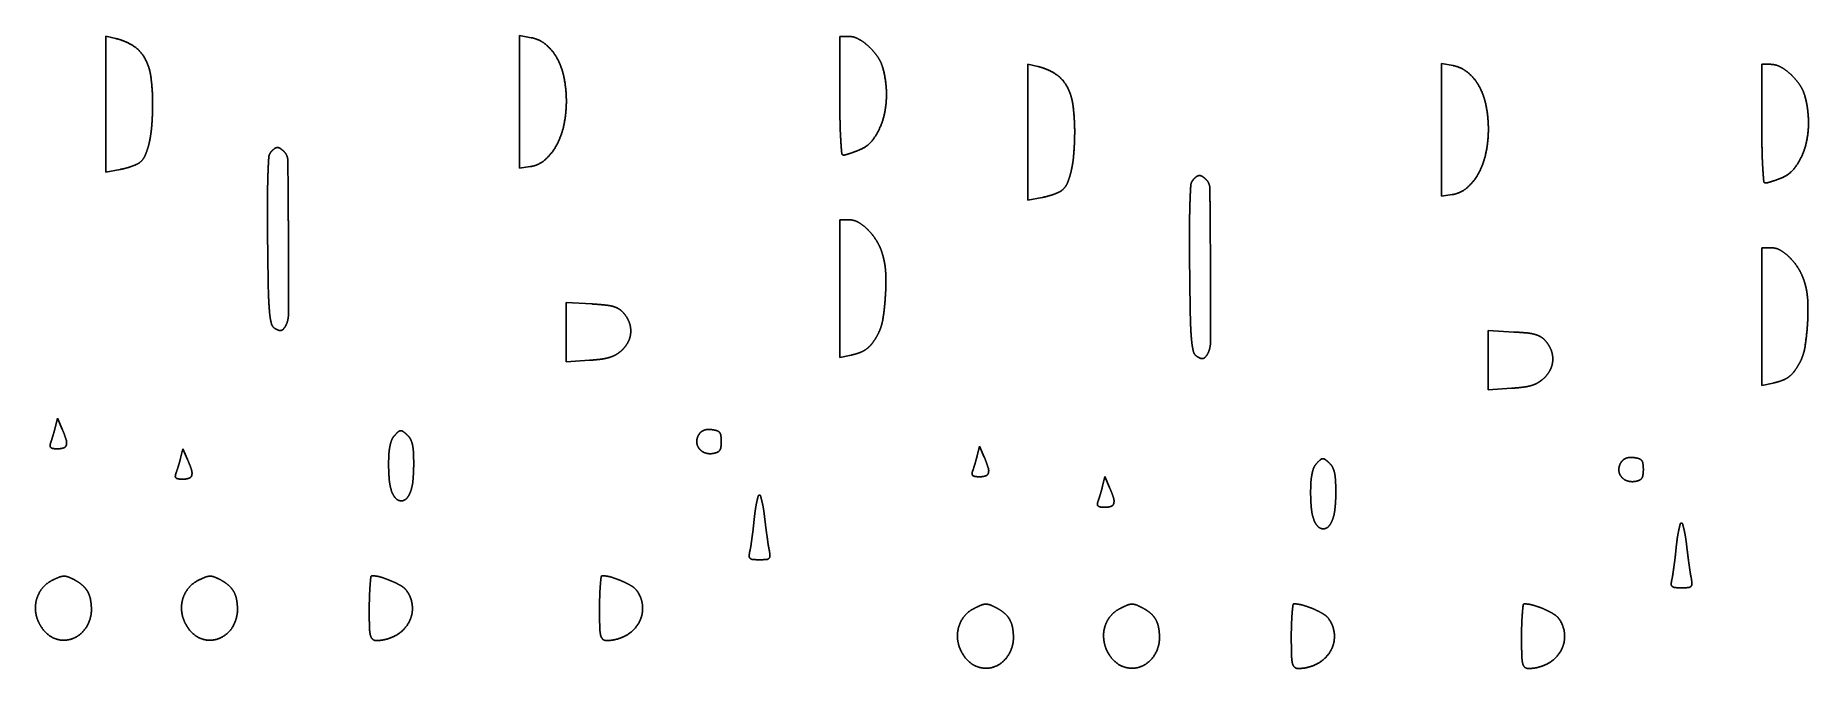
# Model space of a CAD drawing. Header units: millimetres. Extents: x 2.8 to 15.2, y -20.5 to -16.1.
import ezdxf

# ---------------------------------------------------------------- set-up
doc = ezdxf.new("R2010")
doc.units = ezdxf.units.MM
doc.header["$MEASUREMENT"] = 0
doc.layers.add('Default', color=18, linetype='Continuous', true_color=0x000000)

msp = doc.modelspace()

# ---------------------------------------------------------------- linework, layer by layer
at = {"layer": 'Default'}
for p, q in [((3.363, -16.144), (3.294, -16.128)), ((3.294, -16.128), (3.294, -16.602)), ((6.261, -16.138), (6.18, -16.123)), ((6.18, -16.123), (6.18, -16.586)), ((8.474, -16.129), (8.413, -16.129)), ((8.413, -16.129), (8.413, -16.543)), ((9.795, -16.339), (9.726, -16.323)), ((9.726, -16.323), (9.726, -16.797)), ((12.693, -16.333), (12.612, -16.318)), ((12.612, -16.318), (12.612, -16.781)), ((14.906, -16.324), (14.845, -16.324)), ((14.845, -16.324), (14.845, -16.738)), ((3.294, -16.602), (3.294, -17.076)), ((6.18, -16.586), (6.18, -17.049)), ((9.726, -16.797), (9.726, -17.271)), ((12.612, -16.781), (12.612, -17.244)), ((3.294, -17.076), (3.394, -17.057)), ((6.18, -17.049), (6.253, -17.038)), ((9.726, -17.271), (9.826, -17.253)), ((12.612, -17.244), (12.685, -17.233)), ((8.478, -17.409), (8.413, -17.409)), ((8.413, -17.409), (8.413, -17.889)), ((14.91, -17.604), (14.845, -17.604)), ((14.845, -17.604), (14.845, -18.084)), ((8.413, -17.889), (8.413, -18.369)), ((6.684, -17.996), (6.505, -17.986)), ((6.505, -17.986), (6.505, -18.193)), ((13.116, -18.192), (12.937, -18.182)), ((12.937, -18.182), (12.937, -18.388)), ((14.845, -18.084), (14.845, -18.564)), ((6.505, -18.193), (6.505, -18.399)), ((6.505, -18.399), (6.668, -18.389)), ((8.413, -18.369), (8.492, -18.353)), ((12.937, -18.388), (12.937, -18.595)), ((14.845, -18.564), (14.924, -18.548)), ((12.937, -18.595), (13.1, -18.584)), ((2.957, -18.794), (2.94, -18.86)), ((2.989, -18.869), (2.957, -18.794)), ((3.831, -19.006), (3.814, -19.073)), ((3.863, -19.081), (3.831, -19.006)), ((9.389, -18.989), (9.372, -19.056)), ((9.421, -19.064), (9.389, -18.989)), ((10.263, -19.201), (10.246, -19.268)), ((10.295, -19.277), (10.263, -19.201))]:
    msp.add_line(p, q, dxfattribs=at)
for points, weights in [([(3.484, -16.195), (3.428, -16.159), (3.363, -16.144)], [1, 0.985722944232, 1]), ([(3.563, -16.278), (3.534, -16.226), (3.484, -16.195)], [1, 0.970155699094, 1]), ([(6.362, -16.185), (6.318, -16.149), (6.261, -16.138)], [1, 0.969131322355, 1]), ([(6.44, -16.279), (6.41, -16.225), (6.362, -16.185)], [1, 0.982181545023, 1]), ([(8.542, -16.146), (8.51, -16.129), (8.474, -16.129)], [1, 0.968725656124, 1]), ([(8.615, -16.199), (8.582, -16.168), (8.542, -16.146)], [1, 0.9925506725, 1]), ([(8.678, -16.272), (8.651, -16.232), (8.615, -16.199)], [1, 0.993164426963, 1]), ([(3.607, -16.407), (3.597, -16.338), (3.563, -16.278)], [1, 0.982425843043, 1]), ([(6.489, -16.414), (6.475, -16.343), (6.44, -16.279)], [1, 0.988229235082, 1]), ([(8.714, -16.35), (8.702, -16.308), (8.678, -16.272)], [1, 0.987217500044, 1]), ([(14.974, -16.341), (14.942, -16.324), (14.906, -16.324)], [1, 0.968725656124, 1]), ([(3.62, -16.599), (3.62, -16.502), (3.607, -16.407)], [1, 0.997557325057, 1]), ([(6.506, -16.58), (6.506, -16.497), (6.489, -16.414)], [1, 0.995122505783, 1]), ([(8.739, -16.529), (8.738, -16.438), (8.714, -16.35)], [1, 0.9917275274, 1]), ([(9.916, -16.39), (9.86, -16.354), (9.795, -16.339)], [1, 0.985722944232, 1]), ([(9.995, -16.473), (9.966, -16.422), (9.916, -16.39)], [1, 0.970155699094, 1]), ([(12.794, -16.381), (12.75, -16.344), (12.693, -16.333)], [1, 0.969131322355, 1]), ([(12.872, -16.474), (12.842, -16.42), (12.794, -16.381)], [1, 0.982181545023, 1]), ([(15.047, -16.394), (15.014, -16.363), (14.974, -16.341)], [1, 0.9925506725, 1]), ([(15.11, -16.467), (15.083, -16.427), (15.047, -16.394)], [1, 0.993164426963, 1]), ([(8.413, -16.543), (8.413, -16.632), (8.415, -16.722)], [1, 0.999962814003, 1]), ([(8.717, -16.702), (8.74, -16.617), (8.739, -16.529)], [1, 0.989645812913, 1]), ([(10.039, -16.602), (10.029, -16.534), (9.995, -16.473)], [1, 0.982425843043, 1]), ([(12.921, -16.609), (12.907, -16.538), (12.872, -16.474)], [1, 0.988229235082, 1]), ([(15.146, -16.545), (15.134, -16.503), (15.11, -16.467)], [1, 0.987217500044, 1]), ([(15.171, -16.725), (15.17, -16.633), (15.146, -16.545)], [1, 0.9917275274, 1]), ([(3.614, -16.747), (3.62, -16.673), (3.62, -16.599)], [1, 0.999309805466, 1]), ([(6.488, -16.751), (6.506, -16.667), (6.506, -16.58)], [1, 0.994596649039, 1]), ([(10.052, -16.794), (10.052, -16.698), (10.039, -16.602)], [1, 0.997557325057, 1]), ([(12.938, -16.776), (12.938, -16.692), (12.921, -16.609)], [1, 0.995122505783, 1]), ([(3.597, -16.867), (3.61, -16.808), (3.614, -16.747)], [1, 0.997617371253, 1]), ([(6.435, -16.893), (6.472, -16.826), (6.488, -16.751)], [1, 0.988981980252, 1]), ([(8.415, -16.722), (8.416, -16.786), (8.42, -16.85)], [1, 0.999744381403, 1]), ([(8.651, -16.841), (8.695, -16.777), (8.717, -16.702)], [1, 0.986263166331, 1]), ([(10.046, -16.943), (10.052, -16.868), (10.052, -16.794)], [1, 0.999309805466, 1]), ([(12.92, -16.946), (12.938, -16.862), (12.938, -16.776)], [1, 0.994596649039, 1]), ([(14.845, -16.738), (14.845, -16.828), (14.847, -16.917)], [1, 0.999962814003, 1]), ([(15.149, -16.898), (15.172, -16.813), (15.171, -16.725)], [1, 0.989645812913, 1]), ([(3.569, -16.956), (3.587, -16.913), (3.597, -16.867)], [1, 0.996251886245, 1]), ([(4.444, -16.937), (4.432, -16.953), (4.43, -16.972)], [1, 0.95098621802, 1]), ([(4.469, -16.913), (4.455, -16.924), (4.444, -16.937)], [1, 0.995888871645, 1]), ([(4.489, -16.905), (4.478, -16.905), (4.469, -16.913)], [1, 0.947756779504, 1]), ([(4.51, -16.911), (4.501, -16.904), (4.489, -16.905)], [1, 0.947573341578, 1]), ([(4.537, -16.933), (4.524, -16.921), (4.51, -16.911)], [1, 0.995851725773, 1]), ([(4.563, -16.996), (4.563, -16.959), (4.537, -16.933)], [1, 0.925946391079, 1]), ([(6.354, -16.993), (6.403, -16.95), (6.435, -16.893)], [1, 0.983396684804, 1]), ([(8.42, -16.85), (8.423, -16.898), (8.427, -16.946)], [1, 0.999909875323, 1]), ([(8.483, -16.946), (8.5, -16.941), (8.517, -16.934)], [1, 0.999743068561, 1]), ([(8.517, -16.934), (8.535, -16.928), (8.553, -16.92)], [1, 0.999816464044, 1]), ([(8.553, -16.92), (8.614, -16.895), (8.651, -16.841)], [1, 0.959864417129, 1]), ([(10.029, -17.062), (10.042, -17.003), (10.046, -16.943)], [1, 0.997617371253, 1]), ([(14.847, -16.917), (14.848, -16.982), (14.852, -17.046)], [1, 0.999744381403, 1]), ([(15.083, -17.036), (15.128, -16.972), (15.149, -16.898)], [1, 0.986263166331, 1]), ([(3.394, -17.057), (3.414, -17.054), (3.435, -17.048)], [1, 0.999120318032, 1]), ([(3.435, -17.048), (3.455, -17.043), (3.475, -17.035)], [1, 0.999183768381, 1]), ([(3.475, -17.035), (3.493, -17.029), (3.51, -17.021)], [1, 0.999150569381, 1]), ([(3.51, -17.021), (3.522, -17.016), (3.531, -17.008)], [1, 0.991253928719, 1]), ([(3.531, -17.008), (3.557, -16.987), (3.569, -16.956)], [1, 0.969925968855, 1]), ([(4.43, -16.972), (4.426, -17.037), (4.424, -17.102)], [1, 0.999898017438, 1]), ([(4.567, -17.538), (4.566, -17.267), (4.563, -16.996)], [1, 0.999994705756, 1]), ([(6.253, -17.038), (6.31, -17.03), (6.354, -16.993)], [1, 0.961752080336, 1]), ([(8.427, -16.946), (8.428, -16.957), (8.439, -16.957)], [1, 0.737971594059, 1]), ([(8.439, -16.957), (8.447, -16.957), (8.454, -16.955)], [1, 0.990824725738, 1]), ([(8.454, -16.955), (8.469, -16.951), (8.483, -16.946)], [1, 0.999789979049, 1]), ([(10.002, -17.151), (10.019, -17.108), (10.029, -17.062)], [1, 0.996251886245, 1]), ([(12.867, -17.089), (12.904, -17.022), (12.92, -16.946)], [1, 0.988981980252, 1]), ([(14.852, -17.046), (14.855, -17.094), (14.859, -17.141)], [1, 0.999909875323, 1]), ([(14.985, -17.116), (15.046, -17.09), (15.083, -17.036)], [1, 0.959864417129, 1]), ([(4.424, -17.102), (4.421, -17.193), (4.421, -17.285)], [1, 0.999842339147, 1]), ([(9.963, -17.203), (9.989, -17.182), (10.002, -17.151)], [1, 0.969925968855, 1]), ([(10.862, -17.167), (10.858, -17.232), (10.856, -17.297)], [1, 0.999898017438, 1]), ([(10.876, -17.133), (10.864, -17.148), (10.862, -17.167)], [1, 0.95098621802, 1]), ([(10.901, -17.108), (10.887, -17.119), (10.876, -17.133)], [1, 0.995888871645, 1]), ([(10.921, -17.1), (10.91, -17.101), (10.901, -17.108)], [1, 0.947756779504, 1]), ([(10.942, -17.106), (10.933, -17.1), (10.921, -17.1)], [1, 0.947573341578, 1]), ([(10.969, -17.128), (10.957, -17.116), (10.942, -17.106)], [1, 0.995851725773, 1]), ([(10.995, -17.191), (10.995, -17.154), (10.969, -17.128)], [1, 0.925946391079, 1]), ([(10.999, -17.733), (10.998, -17.462), (10.995, -17.191)], [1, 0.999994705756, 1]), ([(12.685, -17.233), (12.742, -17.225), (12.786, -17.188)], [1, 0.961752080336, 1]), ([(12.786, -17.188), (12.835, -17.146), (12.867, -17.089)], [1, 0.983396684804, 1]), ([(14.859, -17.141), (14.86, -17.152), (14.871, -17.152)], [1, 0.737971594059, 1]), ([(14.871, -17.152), (14.879, -17.152), (14.886, -17.15)], [1, 0.990824725738, 1]), ([(14.886, -17.15), (14.901, -17.146), (14.915, -17.141)], [1, 0.999789979049, 1]), ([(14.915, -17.141), (14.933, -17.136), (14.949, -17.13)], [1, 0.999743068561, 1]), ([(14.949, -17.13), (14.967, -17.123), (14.985, -17.116)], [1, 0.999816464044, 1]), ([(4.421, -17.285), (4.421, -17.42), (4.422, -17.556)], [1, 0.999983686661, 1]), ([(9.826, -17.253), (9.847, -17.249), (9.867, -17.243)], [1, 0.999120318032, 1]), ([(9.867, -17.243), (9.887, -17.238), (9.907, -17.231)], [1, 0.999183768381, 1]), ([(9.907, -17.231), (9.925, -17.224), (9.942, -17.216)], [1, 0.999150569381, 1]), ([(9.942, -17.216), (9.954, -17.211), (9.963, -17.203)], [1, 0.991253928719, 1]), ([(10.856, -17.297), (10.853, -17.389), (10.853, -17.48)], [1, 0.999842339147, 1]), ([(8.546, -17.428), (8.515, -17.409), (8.478, -17.409)], [1, 0.962777795331, 1]), ([(8.616, -17.485), (8.585, -17.452), (8.546, -17.428)], [1, 0.990873094613, 1]), ([(4.422, -17.556), (4.424, -17.729), (4.427, -17.901)], [1, 0.999993846987, 1]), ([(4.567, -18.072), (4.568, -17.805), (4.567, -17.538)], [1, 0.99999132226, 1]), ([(8.677, -17.567), (8.652, -17.523), (8.616, -17.485)], [1, 0.992618974581, 1]), ([(10.853, -17.48), (10.853, -17.616), (10.854, -17.751)], [1, 0.999983686661, 1]), ([(8.715, -17.662), (8.702, -17.612), (8.677, -17.567)], [1, 0.992526863488, 1]), ([(8.734, -17.783), (8.731, -17.722), (8.715, -17.662)], [1, 0.993454226306, 1]), ([(14.978, -17.623), (14.947, -17.604), (14.91, -17.604)], [1, 0.962777795331, 1]), ([(15.048, -17.68), (15.017, -17.647), (14.978, -17.623)], [1, 0.990873094613, 1]), ([(15.109, -17.763), (15.084, -17.718), (15.048, -17.68)], [1, 0.992618974581, 1]), ([(8.731, -17.946), (8.737, -17.865), (8.734, -17.783)], [1, 0.998747582718, 1]), ([(10.854, -17.751), (10.856, -17.924), (10.859, -18.097)], [1, 0.999993846987, 1]), ([(10.999, -18.267), (11.001, -18), (10.999, -17.733)], [1, 0.99999132226, 1]), ([(15.147, -17.857), (15.134, -17.808), (15.109, -17.763)], [1, 0.992526863488, 1]), ([(4.427, -17.901), (4.429, -17.976), (4.435, -18.05)], [1, 0.999468304889, 1]), ([(15.166, -17.979), (15.164, -17.917), (15.147, -17.857)], [1, 0.993454226306, 1]), ([(4.435, -18.05), (4.438, -18.092), (4.448, -18.132)], [1, 0.997300758587, 1]), ([(6.781, -18.004), (6.733, -17.999), (6.684, -17.996)], [1, 0.999752365897, 1]), ([(6.838, -18.015), (6.81, -18.007), (6.781, -18.004)], [1, 0.995351807562, 1]), ([(6.877, -18.034), (6.859, -18.022), (6.838, -18.015)], [1, 0.987663984073, 1]), ([(6.91, -18.065), (6.896, -18.047), (6.877, -18.034)], [1, 0.990089666652, 1]), ([(8.714, -18.104), (8.726, -18.026), (8.731, -17.946)], [1, 0.998814371225, 1]), ([(15.164, -18.142), (15.169, -18.06), (15.166, -17.979)], [1, 0.998747582718, 1]), ([(4.448, -18.132), (4.453, -18.155), (4.474, -18.168)], [1, 0.924384855993, 1]), ([(4.474, -18.168), (4.485, -18.174), (4.497, -18.179)], [1, 0.996584048805, 1]), ([(4.497, -18.179), (4.505, -18.183), (4.514, -18.182)], [1, 0.964540720124, 1]), ([(4.514, -18.182), (4.522, -18.18), (4.528, -18.175)], [1, 0.952947750994, 1]), ([(4.528, -18.175), (4.536, -18.167), (4.542, -18.158)], [1, 0.992504234487, 1]), ([(4.542, -18.158), (4.567, -18.118), (4.567, -18.072)], [1, 0.960561830514, 1]), ([(6.946, -18.128), (6.933, -18.093), (6.91, -18.065)], [1, 0.985834069347, 1]), ([(6.955, -18.196), (6.957, -18.161), (6.946, -18.128)], [1, 0.979268558548, 1]), ([(8.681, -18.204), (8.705, -18.157), (8.714, -18.104)], [1, 0.987547934469, 1]), ([(10.859, -18.097), (10.861, -18.171), (10.867, -18.246)], [1, 0.999468304889, 1]), ([(15.146, -18.3), (15.158, -18.221), (15.164, -18.142)], [1, 0.998814371225, 1]), ([(6.893, -18.319), (6.92, -18.294), (6.937, -18.261)], [1, 0.985365708498, 1]), ([(6.937, -18.261), (6.953, -18.23), (6.955, -18.196)], [1, 0.979092589751, 1]), ([(8.604, -18.307), (8.626, -18.29), (8.643, -18.266)], [1, 0.989608369198, 1]), ([(8.643, -18.266), (8.664, -18.237), (8.681, -18.204)], [1, 0.997648689855, 1]), ([(10.867, -18.246), (10.871, -18.287), (10.88, -18.327)], [1, 0.997300758587, 1]), ([(10.974, -18.353), (10.999, -18.314), (10.999, -18.267)], [1, 0.960561830514, 1]), ([(13.214, -18.199), (13.165, -18.194), (13.116, -18.192)], [1, 0.999752365897, 1]), ([(13.27, -18.211), (13.242, -18.202), (13.214, -18.199)], [1, 0.995351807562, 1]), ([(13.309, -18.229), (13.291, -18.217), (13.27, -18.211)], [1, 0.987663984073, 1]), ([(13.342, -18.26), (13.328, -18.242), (13.309, -18.229)], [1, 0.990089666652, 1]), ([(13.378, -18.323), (13.365, -18.289), (13.342, -18.26)], [1, 0.985834069347, 1]), ([(15.113, -18.4), (15.137, -18.352), (15.146, -18.3)], [1, 0.987547934469, 1]), ([(6.668, -18.389), (6.71, -18.386), (6.752, -18.381)], [1, 0.999521101547, 1]), ([(6.752, -18.381), (6.781, -18.377), (6.81, -18.368)], [1, 0.996165578348, 1]), ([(6.81, -18.368), (6.833, -18.361), (6.854, -18.349)], [1, 0.993030475616, 1]), ([(6.854, -18.349), (6.875, -18.336), (6.893, -18.319)], [1, 0.99410696118, 1]), ([(8.492, -18.353), (8.525, -18.346), (8.557, -18.334)], [1, 0.99653324184, 1]), ([(8.557, -18.334), (8.582, -18.324), (8.604, -18.307)], [1, 0.988484570913, 1]), ([(10.88, -18.327), (10.885, -18.35), (10.906, -18.363)], [1, 0.924384855993, 1]), ([(10.906, -18.363), (10.917, -18.37), (10.929, -18.375)], [1, 0.996584048805, 1]), ([(10.929, -18.375), (10.937, -18.378), (10.946, -18.377)], [1, 0.964540720124, 1]), ([(10.946, -18.377), (10.954, -18.376), (10.96, -18.37)], [1, 0.952947750994, 1]), ([(10.96, -18.37), (10.968, -18.362), (10.974, -18.353)], [1, 0.992504234487, 1]), ([(13.369, -18.456), (13.385, -18.426), (13.387, -18.391)], [1, 0.979092589751, 1]), ([(13.387, -18.391), (13.389, -18.356), (13.378, -18.323)], [1, 0.979268558548, 1]), ([(15.075, -18.462), (15.096, -18.432), (15.113, -18.4)], [1, 0.997648689855, 1]), ([(13.242, -18.564), (13.265, -18.557), (13.286, -18.544)], [1, 0.993030475616, 1]), ([(13.286, -18.544), (13.307, -18.531), (13.326, -18.514)], [1, 0.99410696118, 1]), ([(13.326, -18.514), (13.352, -18.489), (13.369, -18.456)], [1, 0.985365708498, 1]), ([(14.924, -18.548), (14.957, -18.541), (14.989, -18.529)], [1, 0.99653324184, 1]), ([(14.989, -18.529), (15.015, -18.52), (15.036, -18.503)], [1, 0.988484570913, 1]), ([(15.036, -18.503), (15.059, -18.485), (15.075, -18.462)], [1, 0.989608369198, 1]), ([(13.1, -18.584), (13.142, -18.582), (13.184, -18.576)], [1, 0.999521101547, 1]), ([(13.184, -18.576), (13.213, -18.573), (13.242, -18.564)], [1, 0.996165578348, 1]), ([(2.923, -18.919), (2.919, -18.933), (2.915, -18.947)], [1, 0.999946274465, 1]), ([(2.932, -18.889), (2.928, -18.904), (2.923, -18.919)], [1, 0.999947449629, 1]), ([(2.94, -18.86), (2.936, -18.875), (2.932, -18.889)], [1, 0.999919307448, 1]), ([(3.016, -18.942), (3.004, -18.905), (2.989, -18.869)], [1, 0.999183202977, 1]), ([(5.308, -18.914), (5.295, -18.927), (5.288, -18.944)], [1, 0.985315242538, 1]), ([(5.334, -18.887), (5.32, -18.9), (5.308, -18.914)], [1, 0.998826503152, 1]), ([(5.35, -18.881), (5.341, -18.881), (5.334, -18.887)], [1, 0.941290330685, 1]), ([(5.367, -18.886), (5.359, -18.88), (5.35, -18.881)], [1, 0.941347990896, 1]), ([(5.395, -18.909), (5.382, -18.897), (5.367, -18.886)], [1, 0.998829405547, 1]), ([(5.418, -18.938), (5.409, -18.922), (5.395, -18.909)], [1, 0.984658387749, 1]), ([(7.427, -18.913), (7.414, -18.936), (7.416, -18.962)], [1, 0.963151458628, 1]), ([(7.442, -18.892), (7.433, -18.902), (7.427, -18.913)], [1, 0.988669491292, 1]), ([(7.463, -18.879), (7.451, -18.884), (7.442, -18.892)], [1, 0.9830915541, 1]), ([(7.488, -18.872), (7.475, -18.873), (7.463, -18.879)], [1, 0.986413683644, 1]), ([(7.52, -18.873), (7.504, -18.871), (7.488, -18.872)], [1, 0.995265516374, 1]), ([(7.555, -18.88), (7.538, -18.875), (7.52, -18.873)], [1, 0.996044135292, 1]), ([(7.575, -18.893), (7.567, -18.884), (7.555, -18.88)], [1, 0.9558219221, 1]), ([(7.584, -18.916), (7.583, -18.903), (7.575, -18.893)], [1, 0.963302323014, 1]), ([(7.587, -18.956), (7.587, -18.936), (7.584, -18.916)], [1, 0.99763360578, 1]), ([(2.908, -18.967), (2.904, -18.976), (2.904, -18.986)], [1, 0.984582454463, 1]), ([(2.904, -18.986), (2.904, -18.994), (2.91, -18.998)], [1, 0.897834237983, 1]), ([(2.915, -18.947), (2.911, -18.957), (2.908, -18.967)], [1, 0.999648300569, 1]), ([(2.91, -18.998), (2.917, -19.004), (2.926, -19.005)], [1, 0.961267552938, 1]), ([(2.926, -19.005), (2.942, -19.007), (2.958, -19.007)], [1, 0.998342954806, 1]), ([(2.958, -19.007), (2.979, -19.007), (3, -19)], [1, 0.986958415133, 1]), ([(3, -19), (3.015, -18.995), (3.018, -18.98)], [1, 0.87115509797, 1]), ([(3.018, -18.98), (3.023, -18.96), (3.016, -18.942)], [1, 0.963264370679, 1]), ([(5.268, -19.042), (5.266, -19.079), (5.266, -19.116)], [1, 0.999515454443, 1]), ([(5.276, -18.986), (5.27, -19.013), (5.268, -19.042)], [1, 0.997523300934, 1]), ([(5.288, -18.944), (5.28, -18.964), (5.276, -18.986)], [1, 0.995522025345, 1]), ([(5.432, -18.976), (5.427, -18.956), (5.418, -18.938)], [1, 0.991519422159, 1]), ([(5.439, -19.03), (5.438, -19.003), (5.432, -18.976)], [1, 0.996363629556, 1]), ([(5.441, -19.112), (5.441, -19.071), (5.439, -19.03)], [1, 0.999646442095, 1]), ([(7.416, -18.962), (7.417, -18.986), (7.433, -19.006)], [1, 0.953663310488, 1]), ([(7.433, -19.006), (7.448, -19.026), (7.473, -19.035)], [1, 0.958780281594, 1]), ([(7.473, -19.035), (7.499, -19.044), (7.526, -19.04)], [1, 0.972475632433, 1]), ([(7.526, -19.04), (7.542, -19.037), (7.557, -19.032)], [1, 0.99383589204, 1]), ([(7.557, -19.032), (7.568, -19.028), (7.575, -19.018)], [1, 0.958615378387, 1]), ([(7.575, -19.018), (7.583, -19.008), (7.584, -18.995)], [1, 0.969985875385, 1]), ([(7.584, -18.995), (7.587, -18.975), (7.587, -18.956)], [1, 0.99755969657, 1]), ([(3.789, -19.159), (3.786, -19.169), (3.782, -19.179)], [1, 0.999648300569, 1]), ([(3.798, -19.132), (3.794, -19.145), (3.789, -19.159)], [1, 0.999946274465, 1]), ([(3.807, -19.101), (3.803, -19.116), (3.798, -19.132)], [1, 0.999947449629, 1]), ([(3.814, -19.073), (3.811, -19.087), (3.807, -19.101)], [1, 0.999919307448, 1]), ([(3.891, -19.154), (3.879, -19.117), (3.863, -19.081)], [1, 0.999183202977, 1]), ([(3.893, -19.192), (3.897, -19.173), (3.891, -19.154)], [1, 0.963264370679, 1]), ([(5.266, -19.116), (5.266, -19.172), (5.271, -19.227)], [1, 0.998911641473, 1]), ([(5.436, -19.226), (5.441, -19.169), (5.441, -19.112)], [1, 0.998981077508, 1]), ([(9.34, -19.162), (9.336, -19.171), (9.336, -19.181)], [1, 0.984582454463, 1]), ([(9.347, -19.142), (9.344, -19.152), (9.34, -19.162)], [1, 0.999648300569, 1]), ([(9.356, -19.114), (9.351, -19.128), (9.347, -19.142)], [1, 0.999946274465, 1]), ([(9.364, -19.084), (9.36, -19.099), (9.356, -19.114)], [1, 0.999947449629, 1]), ([(9.372, -19.056), (9.368, -19.07), (9.364, -19.084)], [1, 0.999919307448, 1]), ([(9.448, -19.137), (9.436, -19.1), (9.421, -19.064)], [1, 0.999183202977, 1]), ([(9.45, -19.175), (9.455, -19.156), (9.448, -19.137)], [1, 0.963264370679, 1]), ([(11.72, -19.139), (11.712, -19.159), (11.708, -19.181)], [1, 0.995522025345, 1]), ([(11.74, -19.109), (11.727, -19.122), (11.72, -19.139)], [1, 0.985315242538, 1]), ([(11.766, -19.083), (11.752, -19.095), (11.74, -19.109)], [1, 0.998826503152, 1]), ([(11.782, -19.076), (11.773, -19.076), (11.766, -19.083)], [1, 0.941290330685, 1]), ([(11.799, -19.081), (11.791, -19.076), (11.782, -19.076)], [1, 0.941347990896, 1]), ([(11.827, -19.105), (11.814, -19.092), (11.799, -19.081)], [1, 0.998829405547, 1]), ([(11.85, -19.133), (11.841, -19.117), (11.827, -19.105)], [1, 0.984658387749, 1]), ([(11.864, -19.171), (11.859, -19.152), (11.85, -19.133)], [1, 0.991519422159, 1]), ([(11.871, -19.225), (11.87, -19.198), (11.864, -19.171)], [1, 0.996363629556, 1]), ([(13.859, -19.109), (13.847, -19.131), (13.848, -19.157)], [1, 0.963151458628, 1]), ([(13.848, -19.157), (13.849, -19.182), (13.865, -19.201)], [1, 0.953663310488, 1]), ([(13.874, -19.088), (13.865, -19.097), (13.859, -19.109)], [1, 0.988669491292, 1]), ([(13.895, -19.074), (13.883, -19.079), (13.874, -19.088)], [1, 0.9830915541, 1]), ([(13.92, -19.067), (13.907, -19.069), (13.895, -19.074)], [1, 0.986413683644, 1]), ([(13.952, -19.068), (13.936, -19.066), (13.92, -19.067)], [1, 0.995265516374, 1]), ([(13.987, -19.075), (13.97, -19.07), (13.952, -19.068)], [1, 0.996044135292, 1]), ([(14.007, -19.088), (13.999, -19.079), (13.987, -19.075)], [1, 0.9558219221, 1]), ([(14.016, -19.111), (14.015, -19.098), (14.007, -19.088)], [1, 0.963302323014, 1]), ([(14.019, -19.151), (14.019, -19.131), (14.016, -19.111)], [1, 0.99763360578, 1]), ([(14.016, -19.19), (14.019, -19.171), (14.019, -19.151)], [1, 0.99755969657, 1]), ([(3.782, -19.179), (3.779, -19.189), (3.778, -19.198)], [1, 0.984582454463, 1]), ([(3.778, -19.198), (3.778, -19.206), (3.784, -19.211)], [1, 0.897834237983, 1]), ([(3.784, -19.211), (3.791, -19.216), (3.801, -19.217)], [1, 0.961267552938, 1]), ([(3.801, -19.217), (3.816, -19.219), (3.832, -19.219)], [1, 0.998342954806, 1]), ([(3.832, -19.219), (3.854, -19.219), (3.874, -19.212)], [1, 0.986958415133, 1]), ([(3.874, -19.212), (3.889, -19.207), (3.893, -19.192)], [1, 0.87115509797, 1]), ([(5.271, -19.227), (5.275, -19.268), (5.288, -19.306)], [1, 0.992802933982, 1]), ([(5.419, -19.305), (5.433, -19.266), (5.436, -19.226)], [1, 0.99293454926, 1]), ([(9.336, -19.181), (9.336, -19.189), (9.342, -19.194)], [1, 0.897834237983, 1]), ([(9.342, -19.194), (9.349, -19.199), (9.358, -19.2)], [1, 0.961267552938, 1]), ([(9.358, -19.2), (9.374, -19.202), (9.39, -19.202)], [1, 0.998342954806, 1]), ([(9.39, -19.202), (9.412, -19.202), (9.432, -19.195)], [1, 0.986958415133, 1]), ([(9.432, -19.195), (9.447, -19.19), (9.45, -19.175)], [1, 0.87115509797, 1]), ([(10.246, -19.268), (10.243, -19.282), (10.239, -19.296)], [1, 0.999919307448, 1]), ([(10.323, -19.349), (10.311, -19.312), (10.295, -19.277)], [1, 0.999183202977, 1]), ([(11.7, -19.237), (11.698, -19.274), (11.698, -19.312)], [1, 0.999515454443, 1]), ([(11.708, -19.181), (11.702, -19.209), (11.7, -19.237)], [1, 0.997523300934, 1]), ([(11.874, -19.307), (11.874, -19.266), (11.871, -19.225)], [1, 0.999646442095, 1]), ([(13.865, -19.201), (13.881, -19.222), (13.905, -19.23)], [1, 0.958780281594, 1]), ([(13.905, -19.23), (13.931, -19.239), (13.958, -19.235)], [1, 0.972475632433, 1]), ([(13.958, -19.235), (13.974, -19.233), (13.989, -19.227)], [1, 0.99383589204, 1]), ([(13.989, -19.227), (14, -19.223), (14.007, -19.213)], [1, 0.958615378387, 1]), ([(14.007, -19.213), (14.015, -19.203), (14.016, -19.19)], [1, 0.969985875385, 1]), ([(5.288, -19.306), (5.297, -19.332), (5.316, -19.353)], [1, 0.980232511641, 1]), ([(5.316, -19.353), (5.331, -19.37), (5.354, -19.37)], [1, 0.913281874634, 1]), ([(5.354, -19.37), (5.376, -19.37), (5.392, -19.353)], [1, 0.91233823441, 1]), ([(5.392, -19.353), (5.41, -19.332), (5.419, -19.305)], [1, 0.980171739416, 1]), ([(7.834, -19.379), (7.828, -19.406), (7.824, -19.434)], [1, 0.999431642361, 1]), ([(7.844, -19.336), (7.839, -19.357), (7.834, -19.379)], [1, 0.999764278887, 1]), ([(7.853, -19.33), (7.846, -19.33), (7.844, -19.336)], [1, 0.791141217265, 1]), ([(7.861, -19.336), (7.859, -19.33), (7.853, -19.33)], [1, 0.798565492868, 1]), ([(7.871, -19.376), (7.866, -19.356), (7.861, -19.336)], [1, 0.999693270599, 1]), ([(7.881, -19.426), (7.877, -19.401), (7.871, -19.376)], [1, 0.999345790223, 1]), ([(10.214, -19.375), (10.211, -19.384), (10.211, -19.394)], [1, 0.984582454463, 1]), ([(10.211, -19.394), (10.21, -19.401), (10.216, -19.406)], [1, 0.897834237983, 1]), ([(10.221, -19.355), (10.218, -19.365), (10.214, -19.375)], [1, 0.999648300569, 1]), ([(10.216, -19.406), (10.224, -19.412), (10.233, -19.413)], [1, 0.961267552938, 1]), ([(10.23, -19.327), (10.226, -19.341), (10.221, -19.355)], [1, 0.999946274465, 1]), ([(10.239, -19.296), (10.235, -19.312), (10.23, -19.327)], [1, 0.999947449629, 1]), ([(10.233, -19.413), (10.248, -19.415), (10.264, -19.415)], [1, 0.998342954806, 1]), ([(10.264, -19.415), (10.286, -19.415), (10.307, -19.408)], [1, 0.986958415133, 1]), ([(10.307, -19.408), (10.321, -19.403), (10.325, -19.387)], [1, 0.87115509797, 1]), ([(10.325, -19.387), (10.329, -19.368), (10.323, -19.349)], [1, 0.963264370679, 1]), ([(11.698, -19.312), (11.698, -19.367), (11.703, -19.423)], [1, 0.998911641473, 1]), ([(11.868, -19.421), (11.874, -19.364), (11.874, -19.307)], [1, 0.998981077508, 1]), ([(7.816, -19.499), (7.813, -19.533), (7.809, -19.568)], [1, 0.999968240054, 1]), ([(7.824, -19.434), (7.82, -19.466), (7.816, -19.499)], [1, 0.999784907853, 1]), ([(7.889, -19.486), (7.886, -19.456), (7.881, -19.426)], [1, 0.999750180551, 1]), ([(7.897, -19.552), (7.893, -19.519), (7.889, -19.486)], [1, 0.999977915586, 1]), ([(11.703, -19.423), (11.707, -19.463), (11.72, -19.501)], [1, 0.992802933982, 1]), ([(11.72, -19.501), (11.729, -19.528), (11.748, -19.548)], [1, 0.980232511641, 1]), ([(11.824, -19.548), (11.842, -19.527), (11.851, -19.5)], [1, 0.980171739416, 1]), ([(11.851, -19.5), (11.865, -19.462), (11.868, -19.421)], [1, 0.99293454926, 1]), ([(14.276, -19.531), (14.271, -19.553), (14.266, -19.575)], [1, 0.999764278887, 1]), ([(14.285, -19.525), (14.278, -19.525), (14.276, -19.531)], [1, 0.791141217265, 1]), ([(14.293, -19.531), (14.291, -19.525), (14.285, -19.525)], [1, 0.798565492868, 1]), ([(14.303, -19.571), (14.298, -19.551), (14.293, -19.531)], [1, 0.999693270599, 1]), ([(7.8, -19.635), (7.796, -19.664), (7.792, -19.693)], [1, 0.999967082044, 1]), ([(7.809, -19.568), (7.805, -19.602), (7.8, -19.635)], [1, 0.99996334675, 1]), ([(7.906, -19.617), (7.901, -19.584), (7.897, -19.552)], [1, 0.999979711756, 1]), ([(7.914, -19.676), (7.91, -19.646), (7.906, -19.617)], [1, 0.999980104766, 1]), ([(11.748, -19.548), (11.763, -19.565), (11.786, -19.565)], [1, 0.913281874634, 1]), ([(11.786, -19.565), (11.809, -19.565), (11.824, -19.548)], [1, 0.91233823441, 1]), ([(14.256, -19.629), (14.252, -19.662), (14.248, -19.694)], [1, 0.999784907853, 1]), ([(14.266, -19.575), (14.26, -19.602), (14.256, -19.629)], [1, 0.999431642361, 1]), ([(14.313, -19.622), (14.309, -19.596), (14.303, -19.571)], [1, 0.999345790223, 1]), ([(14.321, -19.682), (14.318, -19.652), (14.313, -19.622)], [1, 0.999750180551, 1]), ([(7.785, -19.725), (7.782, -19.74), (7.781, -19.756)], [1, 0.995436168147, 1]), ([(7.781, -19.756), (7.781, -19.765), (7.788, -19.772)], [1, 0.8966102551, 1]), ([(7.792, -19.693), (7.789, -19.709), (7.785, -19.725)], [1, 0.999181262964, 1]), ([(7.788, -19.772), (7.797, -19.779), (7.807, -19.779)], [1, 0.952755759727, 1]), ([(7.807, -19.779), (7.83, -19.781), (7.853, -19.781)], [1, 0.999251976576, 1]), ([(7.853, -19.781), (7.877, -19.781), (7.901, -19.779)], [1, 0.999236902532, 1]), ([(7.901, -19.779), (7.912, -19.779), (7.92, -19.771)], [1, 0.936030786808, 1]), ([(7.921, -19.712), (7.917, -19.694), (7.914, -19.676)], [1, 0.999737829371, 1]), ([(7.92, -19.771), (7.927, -19.763), (7.926, -19.753)], [1, 0.910053352806, 1]), ([(7.926, -19.753), (7.925, -19.732), (7.921, -19.712)], [1, 0.99833212786, 1]), ([(14.241, -19.763), (14.237, -19.797), (14.232, -19.83)], [1, 0.99996334675, 1]), ([(14.248, -19.694), (14.245, -19.729), (14.241, -19.763)], [1, 0.999968240054, 1]), ([(14.329, -19.747), (14.325, -19.714), (14.321, -19.682)], [1, 0.999977915586, 1]), ([(14.338, -19.813), (14.333, -19.78), (14.329, -19.747)], [1, 0.999979711756, 1]), ([(2.969, -19.902), (2.943, -19.913), (2.918, -19.925)], [1, 0.999207179615, 1]), ([(3, -19.896), (2.984, -19.896), (2.969, -19.902)], [1, 0.982978435933, 1]), ([(3.031, -19.901), (3.016, -19.895), (3, -19.896)], [1, 0.979683497286, 1]), ([(3.076, -19.922), (3.054, -19.91), (3.031, -19.901)], [1, 0.998627852433, 1]), ([(3.988, -19.902), (3.962, -19.913), (3.937, -19.925)], [1, 0.999207179615, 1]), ([(4.019, -19.896), (4.003, -19.896), (3.988, -19.902)], [1, 0.982978435933, 1]), ([(4.05, -19.901), (4.035, -19.895), (4.019, -19.896)], [1, 0.979683497286, 1]), ([(4.095, -19.922), (4.073, -19.91), (4.05, -19.901)], [1, 0.998627852433, 1]), ([(5.142, -19.9), (5.139, -19.93), (5.137, -19.959)], [1, 0.999913094848, 1]), ([(5.15, -19.893), (5.143, -19.893), (5.142, -19.9)], [1, 0.742275495241, 1]), ([(5.212, -19.902), (5.181, -19.893), (5.15, -19.893)], [1, 0.990508077067, 1]), ([(5.287, -19.93), (5.25, -19.914), (5.212, -19.902)], [1, 0.997905784416, 1]), ([(6.749, -19.9), (6.745, -19.93), (6.743, -19.959)], [1, 0.999913094848, 1]), ([(6.756, -19.893), (6.749, -19.893), (6.749, -19.9)], [1, 0.742275495241, 1]), ([(6.818, -19.902), (6.787, -19.893), (6.756, -19.893)], [1, 0.990508077067, 1]), ([(6.894, -19.93), (6.857, -19.914), (6.818, -19.902)], [1, 0.997905784416, 1]), ([(14.224, -19.888), (14.221, -19.904), (14.218, -19.92)], [1, 0.999181262964, 1]), ([(14.232, -19.83), (14.228, -19.859), (14.224, -19.888)], [1, 0.999967082044, 1]), ([(14.346, -19.871), (14.342, -19.842), (14.338, -19.813)], [1, 0.999980104766, 1]), ([(14.353, -19.908), (14.349, -19.889), (14.346, -19.871)], [1, 0.999737829371, 1]), ([(14.358, -19.948), (14.357, -19.928), (14.353, -19.908)], [1, 0.99833212786, 1]), ([(2.841, -19.992), (2.811, -20.035), (2.804, -20.088)], [1, 0.971059614487, 1]), ([(2.918, -19.925), (2.871, -19.949), (2.841, -19.992)], [1, 0.969676146177, 1]), ([(3.13, -19.959), (3.105, -19.938), (3.076, -19.922)], [1, 0.994082725667, 1]), ([(3.166, -20.002), (3.152, -19.978), (3.13, -19.959)], [1, 0.985238534741, 1]), ([(3.186, -20.056), (3.18, -20.027), (3.166, -20.002)], [1, 0.98652863852, 1]), ([(3.86, -19.992), (3.83, -20.035), (3.823, -20.088)], [1, 0.971059614487, 1]), ([(3.937, -19.925), (3.89, -19.949), (3.86, -19.992)], [1, 0.969676146177, 1]), ([(4.149, -19.959), (4.124, -19.938), (4.095, -19.922)], [1, 0.994082725667, 1]), ([(4.185, -20.002), (4.171, -19.978), (4.149, -19.959)], [1, 0.985238534741, 1]), ([(4.205, -20.056), (4.199, -20.027), (4.185, -20.002)], [1, 0.98652863852, 1]), ([(5.133, -20.032), (5.131, -20.076), (5.131, -20.119)], [1, 0.99987785901, 1]), ([(5.137, -19.959), (5.134, -19.996), (5.133, -20.032)], [1, 0.99966288832, 1]), ([(5.357, -19.965), (5.323, -19.945), (5.287, -19.93)], [1, 0.998015706274, 1]), ([(5.394, -20), (5.379, -19.979), (5.357, -19.965)], [1, 0.977916794566, 1]), ([(5.432, -20.114), (5.43, -20.051), (5.394, -20)], [1, 0.958358498126, 1]), ([(6.739, -20.032), (6.737, -20.076), (6.737, -20.119)], [1, 0.99987785901, 1]), ([(6.743, -19.959), (6.74, -19.996), (6.739, -20.032)], [1, 0.99966288832, 1]), ([(6.963, -19.965), (6.929, -19.945), (6.894, -19.93)], [1, 0.998015706274, 1]), ([(7, -20), (6.985, -19.979), (6.963, -19.965)], [1, 0.977916794566, 1]), ([(7.038, -20.114), (7.036, -20.051), (7, -20)], [1, 0.958358498126, 1]), ([(14.218, -19.92), (14.214, -19.935), (14.213, -19.951)], [1, 0.995436168147, 1]), ([(14.213, -19.951), (14.213, -19.961), (14.22, -19.967)], [1, 0.8966102551, 1]), ([(14.22, -19.967), (14.229, -19.974), (14.24, -19.975)], [1, 0.952755759727, 1]), ([(14.24, -19.975), (14.262, -19.977), (14.285, -19.977)], [1, 0.999251976576, 1]), ([(14.285, -19.977), (14.309, -19.977), (14.333, -19.975)], [1, 0.999236902532, 1]), ([(14.333, -19.975), (14.344, -19.974), (14.352, -19.966)], [1, 0.936030786808, 1]), ([(14.352, -19.966), (14.359, -19.959), (14.358, -19.948)], [1, 0.910053352806, 1]), ([(2.804, -20.088), (2.797, -20.142), (2.815, -20.193)], [1, 0.97366443974, 1]), ([(3.162, -20.244), (3.193, -20.189), (3.193, -20.126)], [1, 0.965914884619, 1]), ([(3.193, -20.126), (3.192, -20.091), (3.186, -20.056)], [1, 0.995833909581, 1]), ([(3.823, -20.088), (3.816, -20.142), (3.834, -20.193)], [1, 0.97366443974, 1]), ([(4.181, -20.244), (4.212, -20.189), (4.212, -20.126)], [1, 0.965914884619, 1]), ([(4.212, -20.126), (4.211, -20.091), (4.205, -20.056)], [1, 0.995833909581, 1]), ([(5.131, -20.119), (5.131, -20.185), (5.132, -20.252)], [1, 0.999953439834, 1]), ([(5.401, -20.229), (5.434, -20.176), (5.432, -20.114)], [1, 0.956489891056, 1]), ([(6.737, -20.119), (6.737, -20.185), (6.739, -20.252)], [1, 0.999953439834, 1]), ([(7.007, -20.229), (7.04, -20.176), (7.038, -20.114)], [1, 0.956489891056, 1]), ([(9.35, -20.121), (9.303, -20.144), (9.273, -20.187)], [1, 0.969676146177, 1]), ([(9.401, -20.097), (9.375, -20.108), (9.35, -20.121)], [1, 0.999207179615, 1]), ([(9.432, -20.091), (9.416, -20.091), (9.401, -20.097)], [1, 0.982978435933, 1]), ([(9.463, -20.096), (9.448, -20.091), (9.432, -20.091)], [1, 0.979683497286, 1]), ([(9.508, -20.118), (9.486, -20.106), (9.463, -20.096)], [1, 0.998627852433, 1]), ([(9.562, -20.154), (9.537, -20.133), (9.508, -20.118)], [1, 0.994082725667, 1]), ([(9.598, -20.197), (9.584, -20.173), (9.562, -20.154)], [1, 0.985238534741, 1]), ([(10.369, -20.121), (10.322, -20.144), (10.292, -20.187)], [1, 0.969676146177, 1]), ([(10.42, -20.097), (10.394, -20.108), (10.369, -20.121)], [1, 0.999207179615, 1]), ([(10.451, -20.091), (10.435, -20.091), (10.42, -20.097)], [1, 0.982978435933, 1]), ([(10.482, -20.096), (10.467, -20.091), (10.451, -20.091)], [1, 0.979683497286, 1]), ([(10.527, -20.118), (10.505, -20.106), (10.482, -20.096)], [1, 0.998627852433, 1]), ([(10.581, -20.154), (10.556, -20.133), (10.527, -20.118)], [1, 0.994082725667, 1]), ([(10.617, -20.197), (10.603, -20.173), (10.581, -20.154)], [1, 0.985238534741, 1]), ([(11.569, -20.155), (11.566, -20.191), (11.565, -20.228)], [1, 0.99966288832, 1]), ([(11.575, -20.095), (11.571, -20.125), (11.569, -20.155)], [1, 0.999913094848, 1]), ([(11.582, -20.089), (11.575, -20.088), (11.575, -20.095)], [1, 0.742275495241, 1]), ([(11.644, -20.098), (11.613, -20.089), (11.582, -20.089)], [1, 0.990508077067, 1]), ([(11.72, -20.125), (11.682, -20.109), (11.644, -20.098)], [1, 0.997905784416, 1]), ([(11.789, -20.161), (11.755, -20.141), (11.72, -20.125)], [1, 0.998015706274, 1]), ([(11.826, -20.195), (11.811, -20.174), (11.789, -20.161)], [1, 0.977916794566, 1]), ([(13.175, -20.155), (13.172, -20.191), (13.171, -20.228)], [1, 0.99966288832, 1]), ([(13.181, -20.095), (13.177, -20.125), (13.175, -20.155)], [1, 0.999913094848, 1]), ([(13.188, -20.089), (13.181, -20.088), (13.181, -20.095)], [1, 0.742275495241, 1]), ([(13.25, -20.098), (13.22, -20.089), (13.188, -20.089)], [1, 0.990508077067, 1]), ([(13.326, -20.125), (13.289, -20.109), (13.25, -20.098)], [1, 0.997905784416, 1]), ([(13.395, -20.161), (13.361, -20.141), (13.326, -20.125)], [1, 0.998015706274, 1]), ([(13.432, -20.195), (13.417, -20.174), (13.395, -20.161)], [1, 0.977916794566, 1]), ([(2.815, -20.193), (2.834, -20.246), (2.872, -20.287)], [1, 0.977986188613, 1]), ([(3.078, -20.324), (3.132, -20.297), (3.162, -20.244)], [1, 0.956690608841, 1]), ([(3.834, -20.193), (3.853, -20.246), (3.891, -20.287)], [1, 0.977986188613, 1]), ([(4.097, -20.324), (4.151, -20.297), (4.181, -20.244)], [1, 0.956690608841, 1]), ([(5.132, -20.252), (5.133, -20.28), (5.139, -20.308)], [1, 0.995793227277, 1]), ([(5.307, -20.314), (5.366, -20.285), (5.401, -20.229)], [1, 0.963145650319, 1]), ([(6.739, -20.252), (6.739, -20.28), (6.745, -20.308)], [1, 0.995793227277, 1]), ([(6.913, -20.314), (6.972, -20.285), (7.007, -20.229)], [1, 0.963145650319, 1]), ([(9.236, -20.283), (9.229, -20.337), (9.247, -20.389)], [1, 0.97366443974, 1]), ([(9.273, -20.187), (9.243, -20.231), (9.236, -20.283)], [1, 0.971059614487, 1]), ([(9.618, -20.251), (9.612, -20.223), (9.598, -20.197)], [1, 0.98652863852, 1]), ([(9.625, -20.322), (9.624, -20.286), (9.618, -20.251)], [1, 0.995833909581, 1]), ([(10.255, -20.283), (10.249, -20.337), (10.266, -20.389)], [1, 0.97366443974, 1]), ([(10.292, -20.187), (10.262, -20.231), (10.255, -20.283)], [1, 0.971059614487, 1]), ([(10.637, -20.251), (10.631, -20.223), (10.617, -20.197)], [1, 0.98652863852, 1]), ([(10.644, -20.322), (10.643, -20.286), (10.637, -20.251)], [1, 0.995833909581, 1]), ([(11.565, -20.228), (11.563, -20.271), (11.563, -20.314)], [1, 0.99987785901, 1]), ([(11.864, -20.309), (11.862, -20.247), (11.826, -20.195)], [1, 0.958358498126, 1]), ([(13.171, -20.228), (13.169, -20.271), (13.169, -20.314)], [1, 0.99987785901, 1]), ([(13.47, -20.309), (13.468, -20.247), (13.432, -20.195)], [1, 0.958358498126, 1]), ([(2.872, -20.287), (2.912, -20.329), (2.969, -20.34)], [1, 0.949840447876, 1]), ([(2.969, -20.34), (3.026, -20.35), (3.078, -20.324)], [1, 0.948415942159, 1]), ([(3.891, -20.287), (3.931, -20.329), (3.988, -20.34)], [1, 0.949840447876, 1]), ([(3.988, -20.34), (4.045, -20.35), (4.097, -20.324)], [1, 0.948415942159, 1]), ([(5.139, -20.308), (5.142, -20.323), (5.153, -20.334)], [1, 0.958468601003, 1]), ([(5.153, -20.334), (5.163, -20.345), (5.178, -20.345)], [1, 0.923082100515, 1]), ([(5.178, -20.345), (5.246, -20.345), (5.307, -20.314)], [1, 0.973001279937, 1]), ([(6.745, -20.308), (6.748, -20.323), (6.759, -20.334)], [1, 0.958468601003, 1]), ([(6.759, -20.334), (6.769, -20.345), (6.784, -20.345)], [1, 0.923082100515, 1]), ([(6.784, -20.345), (6.852, -20.345), (6.913, -20.314)], [1, 0.973001279937, 1]), ([(9.247, -20.389), (9.266, -20.442), (9.304, -20.482)], [1, 0.977986188613, 1]), ([(9.594, -20.439), (9.625, -20.385), (9.625, -20.322)], [1, 0.965914884619, 1]), ([(10.266, -20.389), (10.285, -20.442), (10.323, -20.482)], [1, 0.977986188613, 1]), ([(10.613, -20.439), (10.644, -20.385), (10.644, -20.322)], [1, 0.965914884619, 1]), ([(11.563, -20.314), (11.563, -20.381), (11.565, -20.447)], [1, 0.999953439834, 1]), ([(11.833, -20.424), (11.866, -20.372), (11.864, -20.309)], [1, 0.956489891056, 1]), ([(13.169, -20.314), (13.169, -20.381), (13.171, -20.447)], [1, 0.999953439834, 1]), ([(13.439, -20.424), (13.472, -20.372), (13.47, -20.309)], [1, 0.956489891056, 1]), ([(9.304, -20.482), (9.344, -20.525), (9.401, -20.535)], [1, 0.949840447876, 1]), ([(9.401, -20.535), (9.458, -20.546), (9.51, -20.52)], [1, 0.948415942159, 1]), ([(9.51, -20.52), (9.564, -20.492), (9.594, -20.439)], [1, 0.956690608841, 1]), ([(10.323, -20.482), (10.363, -20.525), (10.42, -20.535)], [1, 0.949840447876, 1]), ([(10.42, -20.535), (10.477, -20.546), (10.529, -20.52)], [1, 0.948415942159, 1]), ([(10.529, -20.52), (10.583, -20.492), (10.613, -20.439)], [1, 0.956690608841, 1]), ([(11.565, -20.447), (11.565, -20.475), (11.571, -20.503)], [1, 0.995793227277, 1]), ([(11.571, -20.503), (11.574, -20.519), (11.585, -20.53)], [1, 0.958468601003, 1]), ([(11.585, -20.53), (11.595, -20.54), (11.61, -20.54)], [1, 0.923082100515, 1]), ([(11.61, -20.54), (11.678, -20.54), (11.739, -20.509)], [1, 0.973001279937, 1]), ([(11.739, -20.509), (11.798, -20.48), (11.833, -20.424)], [1, 0.963145650319, 1]), ([(13.171, -20.447), (13.171, -20.475), (13.177, -20.503)], [1, 0.995793227277, 1]), ([(13.177, -20.503), (13.18, -20.519), (13.191, -20.53)], [1, 0.958468601003, 1]), ([(13.191, -20.53), (13.201, -20.54), (13.216, -20.54)], [1, 0.923082100515, 1]), ([(13.216, -20.54), (13.284, -20.54), (13.346, -20.509)], [1, 0.973001279937, 1]), ([(13.346, -20.509), (13.404, -20.48), (13.439, -20.424)], [1, 0.963145650319, 1])]:
    msp.add_rational_spline(points, weights, degree=2, dxfattribs=at)

doc.saveas('drawing.dxf')
